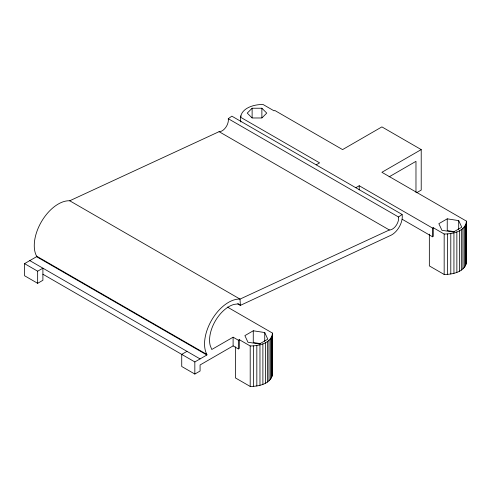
<?xml version="1.0" encoding="UTF-8"?>
<svg xmlns="http://www.w3.org/2000/svg" width="491" height="491" viewBox="0 0 491 491"><rect width="100%" height="100%" fill="white"/><g stroke="black" fill="none" stroke-linecap="round" stroke-linejoin="round"><path stroke-width="0.74" d="M186.973 351.353L181.731 354.379L181.731 366.489L194.835 374.056L200.076 371.03L200.076 364.973L233.108 345.903L233.108 337.194L211.774 349.5L210.173 345.431A27.484 15.872 -60 0 1 234.207 304.371L238.497 303.855L240.394 305.365L391.395 235.054A14.822 8.556 -60 0 0 402.092 214.457L231.844 116.158L228.266 118.705A8.826 5.094 -60 0 1 225.799 127.353A8.826 5.094 -60 0 1 219.078 131.668L69.728 200.782A33.94 19.597 -60 0 0 41.772 221.134A33.94 19.597 -60 0 0 36.573 256.13L36.573 256.695L206.858 355.005L206.858 354.441A33.94 19.597 -60 0 1 212.057 319.445A33.94 19.597 -60 0 1 240.013 299.099L389.351 229.978L390.413 229.892A8.826 5.094 -60 0 0 398.52 216.997L402.092 214.457M233.108 345.903L238.35 348.935L238.35 340.22L239.307 339.668L250.201 345.959C258.622 346.014 271.633 343.35 272.48 333.094L227.376 307.053M239.307 339.668L239.301 348.383L238.35 348.935M240.86 121.995C237.828 108.959 253.16 104.178 263.139 104.546L274.039 110.837L274.745 110.432L342.583 149.595L381.9 126.893L421.217 149.595L421.217 190.091L416.632 192.736M272.48 333.094L272.48 373.59C271.633 383.845 258.622 386.509 250.201 386.454L250.201 345.959M252.122 117.772L252.122 108.235L261.875 108.235L266.748 113.108L261.875 117.981L252.122 117.981L247.249 113.108L252.122 108.235M253.27 330.781L244.886 335.623L247.955 342.239L259.414 344.013L267.798 339.171L264.729 332.554L253.27 330.781L253.27 342.522L260.433 343.632M253.546 386.368L253.546 345.873M256.824 385.987L256.824 345.492M259.966 385.318L259.966 344.823M261.875 117.772L261.875 108.235M262.888 384.379L262.888 343.884M264.729 341.362L264.729 332.554M265.521 383.189L265.521 342.693M267.362 382.084L267.362 341.589M268.951 380.856L268.951 340.361M270.271 379.525L270.271 339.029M271.296 378.113L271.296 337.618M272.014 376.634L272.014 336.145M272.413 375.124L272.413 334.629M421.217 149.595L381.9 172.292L466.45 221.146C465.603 231.402 452.592 234.066 444.171 234.011L433.271 227.72L432.565 228.088L359.216 185.745L359.216 189.919M402.166 219.256L432.565 236.803L432.565 228.088M433.271 227.72L433.271 236.392L432.565 236.803M466.45 221.146L466.45 261.605C465.603 271.861 452.592 274.524 444.171 274.469L444.171 234.011M447.24 218.833L438.85 223.681L441.925 230.291L453.383 232.065L461.767 227.223L458.698 220.606L447.24 218.833L447.24 230.574L454.402 231.684M447.516 274.383L447.516 233.931M450.793 274.003L450.793 233.55M453.936 273.334L453.936 232.881M456.857 272.388L456.857 231.936M458.698 229.414L458.698 220.606M459.49 271.198L459.49 230.745M461.331 270.093L461.331 229.641M462.921 268.872L462.921 228.413M464.24 267.54L464.24 227.088M465.265 266.128L465.265 225.67M465.984 264.649L465.984 224.197M466.376 263.133L466.376 222.681M240.928 115.876L240.86 117.41L319.592 162.865L316.278 164.78M24.55 263.636L37.654 271.198L42.901 268.172L42.901 280.281L37.654 283.307L24.55 275.739L24.55 263.636L36.573 256.695M355.901 187.654L359.216 185.745M389.111 176.846L415.975 161.336L415.975 192.362M42.901 274.23L194.835 361.947L206.858 355.005M228.266 118.705L398.52 216.997M219.078 131.668L389.351 229.978M444.171 274.469L429.343 265.907L429.343 234.127M69.728 200.782L240.013 299.099L240.394 305.365L237.742 303.837M233.108 337.194L238.35 340.22M36.573 256.13L206.858 354.441M250.201 386.454L235.373 377.892L235.373 346.867M29.791 260.604L200.076 358.921M194.835 361.947L194.835 374.056M37.654 271.198L37.654 283.307"/></g></svg>
